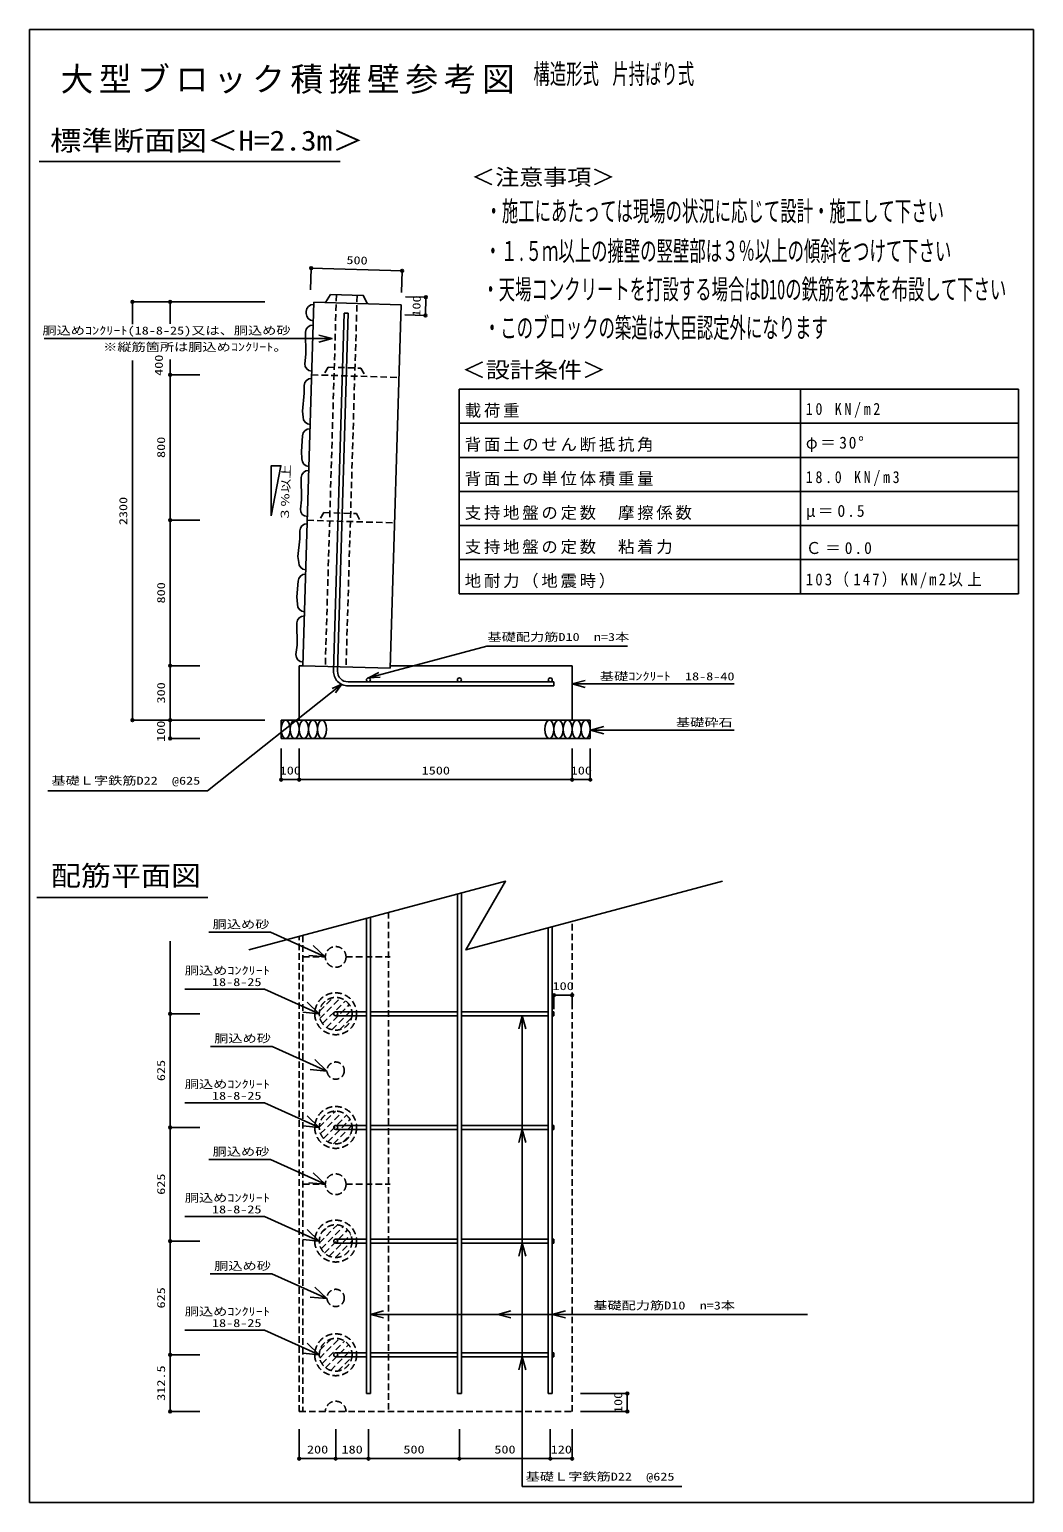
# Model space of a CAD drawing. Units: millimetres, scale not verified. Extents: x -8614 to 8906, y -8271 to 8409.
# Drawn here: x -2614 to 2906, y 309 to 8409 of the extents above; entities that cross this region are included whole.
import ezdxf
from ezdxf.enums import TextEntityAlignment as Align

# ---------------------------------------------------------------- set-up
doc = ezdxf.new("R2010")
doc.units = ezdxf.units.MM
doc.header["$LTSCALE"] = 30
doc.header["$PDMODE"] = 32
doc.header["$PDSIZE"] = 15
doc.linetypes.add('DASHED1', pattern=[1.8, 1.2, -0.6])
for name, color, linetype in [('0-1', 3, 'DASHED1'), ('0-2', 2, 'Continuous'), ('0-3', 7, 'Continuous'), ('F-0', 7, 'Continuous')]:
    doc.layers.add(name, color=color, linetype=linetype)
doc.styles.add('ＭＳ ゴシック', font='')
doc.styles.get('ＭＳ ゴシック').set_extended_font_data('MS Gothic')

msp = doc.modelspace()

# ---------------------------------------------------------------- linework, layer by layer
at = {"layer": '0-1', "linetype": 'Continuous'}
for p, q in [((-1050.41, 6909.24), (-1110.38, 4910.14)), ((-1050.41, 6909.24), (-570.62, 6894.85)), ((-959.1, 6951.53), (-985.43, 6907.29)), ((-570.62, 6894.85), (-630.59, 4895.75)), ((-1091.97, 6857.86), (-1092.3, 6846.91)), ((-1130.38, 4610.14), (-1130.38, 4910.14)), ((-1130.38, 4910.14), (-1110.38, 4910.14)), ((-1110.38, 4910.14), (-630.59, 4895.75)), ((-630.16, 4910.14), (369.62, 4910.14)), ((369.62, 4610.14), (369.62, 4910.14)), ((-1230.38, 4510.14), (-1230.38, 4610.14)), ((-1230.38, 4610.14), (469.62, 4610.14)), ((469.62, 4510.14), (469.62, 4610.14)), ((-1230.38, 4510.14), (469.62, 4510.14))]:
    msp.add_line(p, q, dxfattribs=at)
at = {"layer": '0-1'}
for p, q in [((-926.12, 6950.54), (-987.44, 4906.45)), ((-812.16, 6947.12), (-873.48, 4903.04)), ((-1062.4, 6509.42), (-582.62, 6495.03)), ((-971.09, 6551.71), (-997.43, 6507.47)), ((-971.09, 6551.71), (-791.17, 6546.31)), ((-791.17, 6546.31), (-767.53, 6500.57)), ((-995.08, 5752.07), (-1021.42, 5707.83)), ((-1086.39, 5709.78), (-606.6, 5695.39)), ((-639.38, 3555.22), (-639.38, 808.52)), ((369.62, 808.52), (369.62, 3503.54)), ((-1130.38, 808.52), (-1130.38, 3421.24)), ((-1110.38, 3426.6), (-1110.38, 808.52)), ((-1110.38, 3308.52), (-987.38, 3308.52)), ((-873.38, 3308.52), (-630.38, 3308.52)), ((-1019.24, 3010.3), (-944.67, 3084.88)), ((-1016.67, 2970.44), (-904.81, 3082.31)), ((-1002.51, 2942.18), (-876.55, 3068.14)), ((-980.8, 2921.46), (-855.83, 3046.43)), ((-951.34, 2908.49), (-842.86, 3016.98)), ((-908.76, 2908.65), (-843.02, 2974.39)), ((-1020.36, 2372.78), (-932.15, 2461)), ((-1013.71, 2337.01), (-896.37, 2454.35)), ((-997.37, 2310.92), (-870.28, 2438.01)), ((-973.73, 2292.14), (-851.51, 2414.36)), ((-941.71, 2281.73), (-841.1, 2382.34)), ((-890.85, 2290.16), (-849.53, 2331.49)), ((-1110.38, 2058.52), (-987.38, 2058.52)), ((-873.38, 2058.52), (-630.38, 2058.52)), ((-1019.91, 1736.84), (-921.2, 1835.55)), ((-1010.09, 1704.23), (-888.6, 1825.73)), ((-1008.54, 1790.63), (-975, 1824.18)), ((-991.73, 1680.17), (-864.53, 1807.37)), ((-966.07, 1663.4), (-847.76, 1781.71)), ((-931.03, 1656.02), (-840.38, 1746.66)), ((-1018.35, 1102), (-911.37, 1208.99)), ((-1016.87, 1145.91), (-955.27, 1207.51)), ((-1005.89, 1072.04), (-881.4, 1196.52)), ((-985.57, 1049.93), (-859.29, 1176.21)), ((-957.78, 1035.29), (-844.65, 1148.42)), ((-918.9, 1031.75), (-841.12, 1109.53)), ((-1130.38, 808.52), (369.62, 808.52))]:
    msp.add_line(p, q, dxfattribs=at)
at = {"layer": '0-1', "linetype": 'Continuous'}
for points in [[(-959.1, 6951.53), (-779.18, 6946.13), (-755.54, 6900.39)], [(-1095.37, 6744.33), (-1094.18, 6622.48), (-1100.59, 6570.59)], [(-1104.17, 6450.99), (-1102.87, 6407.71), (-1113.67, 6309.36), (-1109.38, 6277.42)], [(-1112.48, 6174.16), (-1119.17, 6088.63), (-1116.29, 6047.28)], [(-1119.36, 5944.69), (-1118.17, 5822.84), (-1124.57, 5770.95)], [(-1128.16, 5651.35), (-1126.86, 5608.07), (-1137.66, 5509.72), (-1133.37, 5477.79)], [(-1136.47, 5374.52), (-1143.16, 5288.99), (-1140.27, 5247.64)], [(-1143.35, 5145.05), (-1142.16, 5023.2), (-1148.56, 4971.31)], [(-1407.41, 3347.01), (3.78, 3725.14), (-214.53, 3347.01), (1196.66, 3725.14)]]:
    msp.add_lwpolyline(points, dxfattribs=at)
at = {"layer": '0-1', "color": 7, "linetype": 'Continuous'}
msp.add_lwpolyline([(-1284.56, 5733.43), (-1284.56, 6009.24), (-1231.21, 6009.24)], close=True, dxfattribs=at)
at = {"layer": '0-1'}
msp.add_lwpolyline([(-995.08, 5752.07), (-815.16, 5746.67), (-791.52, 5700.94)], dxfattribs=at)
for centre, radius in [((-930.38, 3308.52), 57), ((-930.38, 2996.02), 115), ((-930.38, 2996.02), 90), ((-930.38, 2683.52), 47.5), ((-930.38, 2371.02), 115), ((-930.38, 2371.02), 90), ((-930.38, 2058.52), 57), ((-930.38, 1746.02), 115), ((-930.38, 1746.02), 90), ((-930.38, 1433.52), 47.5), ((-930.38, 1121.02), 115), ((-930.38, 1121.02), 90)]:
    msp.add_circle(centre, radius, dxfattribs=at)
at = {"layer": '0-1', "linetype": 'Continuous'}
for centre, start, end in [((-1051.99, 6856.66), 88.28164, 178.28164), ((-1052.32, 6845.71), 178.28164, 268.28164), ((-1055.39, 6743.13), 88.28164, 178.28164), ((-1060.6, 6569.39), 178.28164, 268.28164), ((-1064.19, 6449.79), 88.28164, 178.28164), ((-1069.4, 6276.22), 178.28164, 268.28164), ((-1072.5, 6172.96), 88.28164, 178.28164), ((-1076.3, 6046.08), 178.28164, 268.28164), ((-1079.38, 5943.49), 88.28164, 178.28164), ((-1084.59, 5769.75), 178.28164, 268.28164), ((-1088.18, 5650.15), 88.28164, 178.28164), ((-1093.39, 5476.59), 178.28164, 268.28164), ((-1096.49, 5373.32), 88.28164, 178.28164), ((-1100.29, 5246.44), 178.28164, 268.28164), ((-1103.37, 5143.85), 88.28164, 178.28164), ((-1108.58, 4970.11), 178.28164, 268.28164)]:
    msp.add_arc(centre, 40, start, end, dxfattribs=at)
at = {"layer": '0-1'}
msp.add_arc((-930.38, 808.52), 57, 0, 180, dxfattribs=at)
at = {"layer": '0-1', "linetype": 'Continuous'}
for centre in [(-1205.38, 4560.14), (-1155.38, 4560.14), (-1105.38, 4560.14), (-1055.38, 4560.14), (-1005.38, 4560.14), (244.62, 4560.14), (294.62, 4560.14), (344.62, 4560.14), (394.62, 4560.14), (444.62, 4560.14)]:
    msp.add_ellipse(centre, major_axis=(0, 50), ratio=0.5, dxfattribs=at)
at = {"layer": '0-2'}
for p, q in [((-883.13, 6849.2), (-942.16, 4881.54)), ((-920.17, 4880.88), (-861.14, 6848.54)), ((-883.13, 6849.2), (-861.14, 6848.54)), ((-862.2, 4821.14), (269.62, 4821.14)), ((-862.2, 4799.14), (269.62, 4799.14)), ((269.62, 4821.14), (269.62, 4799.14)), ((-261.38, 908.52), (-261.38, 3654.09)), ((-239.38, 908.52), (-239.38, 3659.99)), ((-761.38, 908.52), (-761.38, 3522.53)), ((238.62, 908.52), (238.62, 3468.44)), ((260.62, 908.52), (260.62, 3474.33)), ((-930.38, 3007.02), (-761.38, 3007.02)), ((-739.38, 3007.02), (-261.38, 3007.02)), ((-239.38, 3007.02), (238.62, 3007.02)), ((260.62, 3007.02), (269.62, 3007.02)), ((269.62, 2985.02), (269.62, 3007.02)), ((-930.38, 2985.02), (-761.38, 2985.02)), ((-739.38, 2985.02), (-261.38, 2985.02)), ((-239.38, 2985.02), (238.62, 2985.02)), ((260.62, 2985.02), (269.62, 2985.02)), ((-930.38, 2382.02), (-761.38, 2382.02)), ((-930.38, 2360.02), (-761.38, 2360.02)), ((-739.38, 2382.02), (-261.38, 2382.02)), ((-739.38, 2360.02), (-261.38, 2360.02)), ((-239.38, 2382.02), (238.62, 2382.02)), ((-239.38, 2360.02), (238.62, 2360.02)), ((260.62, 2382.02), (269.62, 2382.02)), ((260.62, 2360.02), (269.62, 2360.02)), ((269.62, 2360.02), (269.62, 2382.02)), ((-930.38, 1757.02), (-761.38, 1757.02)), ((-930.38, 1735.02), (-761.38, 1735.02)), ((-739.38, 1757.02), (-261.38, 1757.02)), ((-739.38, 1735.02), (-261.38, 1735.02)), ((-239.38, 1757.02), (238.62, 1757.02)), ((-239.38, 1735.02), (238.62, 1735.02)), ((260.62, 1757.02), (269.62, 1757.02)), ((260.62, 1735.02), (269.62, 1735.02)), ((269.62, 1735.02), (269.62, 1757.02)), ((-930.38, 1132.02), (-761.38, 1132.02)), ((-930.38, 1110.02), (-761.38, 1110.02)), ((-739.38, 1132.02), (-261.38, 1132.02)), ((-739.38, 1110.02), (-261.38, 1110.02)), ((-239.38, 1132.02), (238.62, 1132.02)), ((-239.38, 1110.02), (238.62, 1110.02)), ((260.62, 1132.02), (269.62, 1132.02)), ((260.62, 1110.02), (269.62, 1110.02)), ((269.62, 1110.02), (269.62, 1132.02)), ((-261.38, 908.52), (-239.38, 908.52)), ((238.62, 908.52), (260.62, 908.52))]:
    msp.add_line(p, q, dxfattribs=at)
msp.add_lwpolyline([(-761.38, 908.52), (-739.38, 908.52), (-739.38, 3528.42)], dxfattribs=at)
for centre in [(-750.38, 4832.14), (-250.38, 4832.14), (249.62, 4832.14), (-930.38, 2996.02), (-930.38, 2371.02), (-930.38, 1746.02), (-930.38, 1121.02)]:
    msp.add_circle(centre, 11, dxfattribs=at)
for radius in [80, 58]:
    msp.add_arc((-862.2, 4879.14), radius, 178.28164, 270, dxfattribs=at)
at = {"layer": '0-3', "color": 2}
for p, q in [((-2560.12, 7682.63), (-905.74, 7682.63)), ((-2573.25, 3635.87), (-1632.62, 3635.87))]:
    msp.add_line(p, q, dxfattribs=at)
at = {"layer": '0-3'}
for p, q in [((-1064.8, 7096.53), (-1068.36, 6977.57)), ((-565.02, 7081.54), (-1064.8, 7096.53)), ((-565.02, 7081.54), (-568.59, 6962.58)), ((-2048.1, 6910.14), (-1320.62, 6910.14)), ((-2048.1, 6788.74), (-2048.1, 6910.14)), ((-1840.13, 6910.14), (-1677.82, 6910.14)), ((-1840.13, 6790.32), (-1840.13, 6910.14)), ((-434.22, 6935.78), (-547.2, 6939.17)), ((-434.22, 6935.78), (-437.22, 6835.82)), ((-437.22, 6835.82), (-550.2, 6839.21)), ((-950.02, 6708.55), (-1022.46, 6689.14)), ((-2048.1, 4610.14), (-2048.1, 6589.05)), ((-1840.13, 6510.14), (-1840.13, 6593.77)), ((-1840.13, 5710.14), (-1840.13, 6510.14)), ((-1840.13, 6510.14), (-1677.82, 6510.14)), ((-1840.13, 5710.14), (-1677.82, 5710.14)), ((-1840.13, 4510.14), (-1840.13, 5710.14)), ((-750.38, 4843.14), (-99.72, 5017.49)), ((-99.72, 5017.49), (673.1, 5017.49)), ((-1840.13, 4910.14), (-1677.82, 4910.14)), ((-750.38, 4843.14), (-693.26, 4872.28)), ((-895.87, 4807.71), (-1634.31, 4222.8)), ((-895.87, 4807.71), (-949.58, 4784.04)), ((-895.87, 4807.71), (-931.2, 4760.84)), ((-750.38, 4843.14), (-686.35, 4846.47)), ((369.62, 4810.14), (442.07, 4829.55)), ((369.62, 4810.14), (442.07, 4790.73)), ((369.62, 4810.14), (1259.7, 4810.14)), ((-2048.1, 4610.14), (-1320.62, 4610.14)), ((471.22, 4555.47), (543.67, 4574.88)), ((471.22, 4555.47), (543.67, 4536.06)), ((471.22, 4555.47), (1259.7, 4555.47)), ((-1840.13, 4510.14), (-1677.82, 4510.14)), ((-1230.38, 4283.49), (-1230.38, 4455.49)), ((-1130.38, 4283.49), (-1130.38, 4455.49)), ((369.62, 4283.49), (369.62, 4455.49)), ((469.62, 4283.49), (469.62, 4455.49)), ((-2512.03, 4222.8), (-1634.31, 4222.8)), ((-1230.38, 4283.49), (469.62, 4283.49)), ((-1288.92, 3444.41), (-1628.02, 3444.41)), ((-1840.13, 3394.48), (-1840.13, 808.52)), ((-987.38, 3308.52), (-1078.8, 3316.77)), ((-1759.92, 3131.91), (-1321.92, 3131.91)), ((-1321.92, 3131.91), (-1020.38, 2996.02)), ((269.62, 3098.15), (369.62, 3098.15)), ((269.62, 3098.15), (269.62, 3020.92)), ((369.62, 3098.15), (369.62, 3020.92)), ((-1020.38, 2996.02), (-1111.8, 3004.27)), ((-1020.38, 2996.02), (-1087.11, 3059.04)), ((-1840.13, 2996.02), (-1677.82, 2996.02)), ((95.16, 2985.02), (75.75, 2912.57)), ((-1280.33, 2816.81), (-1619.43, 2816.81)), ((-1280.33, 2816.81), (-978.79, 2680.91)), ((-978.79, 2680.91), (-1070.21, 2689.16)), ((-978.79, 2680.91), (-1045.52, 2743.93)), ((-1759.92, 2506.91), (-1321.92, 2506.91)), ((-1840.13, 2371.02), (-1677.82, 2371.02)), ((-1020.38, 2371.02), (-1111.8, 2379.27)), ((95.16, 2360.02), (75.75, 2287.57)), ((95.16, 2360.02), (114.57, 2287.57)), ((-1288.92, 2194.41), (-1628.02, 2194.41)), ((-987.38, 2058.52), (-1078.8, 2066.77)), ((-1840.13, 1746.02), (-1677.82, 1746.02)), ((-1020.38, 1746.02), (-1111.8, 1754.27)), ((95.16, 1735.02), (75.75, 1662.57)), ((95.16, 1735.02), (114.57, 1662.57)), ((-1280.46, 1565.76), (-1619.55, 1565.76)), ((-978.91, 1429.86), (-1070.33, 1438.11)), ((-739.38, 1342.68), (-666.94, 1362.09)), ((-739.38, 1342.68), (1663.81, 1342.68)), ((-739.38, 1342.68), (-666.94, 1323.27)), ((-39.38, 1342.68), (33.06, 1362.09)), ((-39.38, 1342.68), (33.06, 1323.27)), ((260.62, 1342.68), (333.06, 1362.09)), ((260.62, 1342.68), (333.06, 1323.27)), ((-1840.13, 1121.02), (-1677.82, 1121.02)), ((-1020.38, 1121.02), (-1111.8, 1129.27)), ((95.16, 1110.02), (75.75, 1037.57)), ((95.16, 1110.02), (114.57, 1037.57)), ((672.95, 908.52), (415.85, 908.52)), ((672.95, 808.52), (672.95, 908.52)), ((-1840.13, 808.52), (-1677.82, 808.52)), ((672.95, 808.52), (415.85, 808.52)), ((-1130.38, 549.92), (-1130.38, 712.29)), ((-930.38, 549.92), (-930.38, 712.29)), ((-750.38, 549.92), (-750.38, 712.29)), ((-250.38, 549.92), (-250.38, 712.29)), ((249.62, 549.92), (249.62, 712.29)), ((369.62, 549.92), (369.62, 712.29)), ((-1130.38, 549.92), (369.62, 549.92)), ((95.16, 395.93), (972.87, 395.93))]:
    msp.add_line(p, q, dxfattribs=at)
for points in [[(-2532.53, 6708.55), (-950.02, 6708.55), (-1022.46, 6727.97)], [(-1288.92, 3444.41), (-987.38, 3308.52), (-1054.11, 3371.54)], [(95.16, 395.93), (95.16, 2985.02), (114.57, 2912.57)], [(-1321.92, 2506.91), (-1020.38, 2371.02), (-1087.11, 2434.04)], [(-1288.92, 2194.41), (-987.38, 2058.52), (-1054.11, 2121.54)], [(-1759.92, 1881.91), (-1321.92, 1881.91), (-1020.38, 1746.02), (-1087.11, 1809.04)], [(-1280.46, 1565.76), (-978.91, 1429.86), (-1045.64, 1492.88)], [(-1759.92, 1256.91), (-1321.92, 1256.91), (-1020.38, 1121.02), (-1087.11, 1184.04)]]:
    msp.add_lwpolyline(points, dxfattribs=at)
for p in [(-1064.8, 7096.53), (-565.02, 7081.54), (-2048.1, 6910.14), (-1840.13, 6910.14), (-1840.13, 6910.14), (-434.22, 6935.78), (-437.22, 6835.82), (-1840.13, 6510.14), (-1840.13, 5710.14), (-1840.13, 4910.14), (-2048.1, 4610.14), (-1840.13, 4610.14), (-1840.13, 4510.14), (-1230.38, 4283.49), (-1130.38, 4283.49), (369.62, 4283.49), (469.62, 4283.49), (269.62, 3098.15), (369.62, 3098.15), (-1840.13, 2996.02), (-1840.13, 2371.02), (-1840.13, 1746.02), (-1840.13, 1121.02), (672.95, 908.52), (-1840.13, 808.52), (672.95, 808.52), (-1130.38, 549.92), (-930.38, 549.92), (-750.38, 549.92), (-250.38, 549.92), (249.62, 549.92), (369.62, 549.92)]:
    msp.add_point(p, dxfattribs=at)
at = {"layer": 'F-0', "color": 2}
for p, q in [((-2613.8, 8408.52), (-2613.8, 308.52)), ((2906.2, 8408.52), (-2613.8, 8408.52)), ((2906.2, 8408.52), (2906.2, 308.52)), ((-2613.8, 308.52), (2906.2, 308.52))]:
    msp.add_line(p, q, dxfattribs=at)
at = {"layer": 'F-0'}
for p, q in [((-250.58, 5305.69), (-250.58, 6430.69)), ((-250.58, 6430.69), (2824.42, 6430.69)), ((1624.42, 5305.69), (1624.42, 6430.69)), ((2824.42, 5305.69), (2824.42, 6430.69)), ((-250.58, 6243.19), (2824.42, 6243.19)), ((-250.58, 6055.69), (2824.42, 6055.69)), ((-250.58, 5868.19), (2824.42, 5868.19)), ((-250.58, 5680.69), (2824.42, 5680.69)), ((-250.58, 5493.19), (2824.42, 5493.19)), ((-250.58, 5305.69), (2824.42, 5305.69))]:
    msp.add_line(p, q, dxfattribs=at)

# ---------------------------------------------------------------- texts
at = {"layer": '0-3', "color": 3, "style": 'ＭＳ ゴシック'}
for s, width, p in [('標準断面図＜H=2.3m＞', 1.15, (-2500.73, 7709.62)), ('配筋平面図', 1.1, (-2495.96, 3667.26))]:
    msp.add_text(s, height=110, dxfattribs=dict(at, width=width)).set_placement(p, align=Align.BOTTOM_LEFT)
at = {"layer": '0-3', "style": 'ＭＳ ゴシック', "width": 1.3}
for s, rotation, p in [('500', 358.282, (-872.18, 7105.76)), ('100', 88.282, (-452.45, 6828.53)), ('400', 90, (-1867.44, 6503.66)), ('800', 90, (-1855.13, 6052.39)), ('３％以上', 88.282, (-1175.03, 5703.49)), ('2300', 90, (-2063.1, 5682.89)), ('800', 90, (-1855.13, 5252.39)), ('300', 90, (-1855.13, 4702.39)), ('100', 90, (-1855.97, 4491.12)), ('625', 90, (-1855.13, 2625.77)), ('625', 90, (-1855.13, 2000.77)), ('625', 90, (-1855.13, 1375.77)), ('312.5', 90, (-1855.13, 868.02)), ('100', 90, (657.95, 800.77))]:
    msp.add_text(s, height=43.99, rotation=rotation, dxfattribs=at).set_placement(p, align=Align.BOTTOM_LEFT)
for s, p in [('胴込めｺﾝｸﾘｰﾄ(18-8-25)又は、胴込め砂', (-2542.49, 6717.67)), ('※縦筋箇所は胴込めｺﾝｸﾘｰﾄ。', (-2208.86, 6627.07)), ('基礎配力筋D10\u3000n=3本', (-95.81, 5032.78)), ('基礎ｺﾝｸﾘｰﾄ\u300018-8-40', (521.89, 4816.44)), ('基礎砕石', (940.25, 4562.86)), ('基礎Ｌ字鉄筋D22\u3000@625', (-2493.25, 4242.68)), ('100', (-1238.13, 4298.49)), ('1500', (-457.63, 4298.49)), ('100', (361.87, 4298.49)), ('胴込め砂', (-1606.79, 3452.77)), ('胴込めｺﾝｸﾘｰﾄ', (-1759.87, 3198.53)), ('18-8-25', (-1610.43, 3135.26)), ('100', (261.87, 3113.15)), ('胴込め砂', (-1598.2, 2825.17)), ('胴込めｺﾝｸﾘｰﾄ', (-1759.87, 2573.53)), ('18-8-25', (-1610.43, 2510.26)), ('胴込め砂', (-1606.79, 2202.77)), ('胴込めｺﾝｸﾘｰﾄ', (-1759.87, 1948.53)), ('18-8-25', (-1610.43, 1885.26)), ('胴込め砂', (-1598.32, 1574.12)), ('胴込めｺﾝｸﾘｰﾄ', (-1759.87, 1323.53)), ('基礎配力筋D10\u3000n=3本', (485.68, 1356.87)), ('18-8-25', (-1610.43, 1260.26)), ('200', (-1088.13, 564.92)), ('180', (-898.13, 564.92)), ('500', (-558.13, 564.92)), ('500', (-58.13, 564.92)), ('120', (251.87, 564.92)), ('基礎Ｌ字鉄筋D22\u3000@625', (113.94, 415.81))]:
    msp.add_text(s, height=43.99, dxfattribs=at).set_placement(p, align=Align.BOTTOM_LEFT)
at = {"layer": 'F-0', "style": 'ＭＳ ゴシック', "width": 0.6}
for s, p in [('構造形式', (156.9, 8076.13)), ('片持ばり式', (590.61, 8076.13)), ('・施工にあたっては現場の状況に応じて設計・施工して下さい', (-106.77, 7321.61)), ('・１.５ｍ以上の擁壁の竪壁部は３％以上の傾斜をつけて下さい', (-111.23, 7102.77)), ('・天場コンクリートを打設する場合はD10の鉄筋を3本を布設して下さい', (-123.9, 6891.65)), ('・このブロックの築造は大臣認定外になります', (-115.45, 6680.52))]:
    msp.add_text(s, height=110, dxfattribs=at).set_placement(p, align=Align.BOTTOM_LEFT)
at = {"layer": 'F-0', "color": 2, "style": 'ＭＳ ゴシック', "width": 1.1}
for s, p in [('＜注意事項＞', (-185.63, 7526.26)), ('＜設計条件＞', (-236.67, 6466.15))]:
    msp.add_text(s, height=87.98, dxfattribs=at).set_placement(p, align=Align.BOTTOM_LEFT)
at = {"layer": 'F-0', "color": 3, "insert": (-2443.02, 8054.1), "char_height": 132, "attachment_point": 7, "style": 'ＭＳ ゴシック'}
msp.add_mtext('\\T1.17;大型ブロック積擁壁参考図', dxfattribs=at)
at = {"layer": 'F-0', "char_height": 65.98, "attachment_point": 7, "style": 'ＭＳ ゴシック'}
for s, insert in [('\\T1.17;載荷重', (-220.58, 6273.19)), ('\\T1.39;\\W0.85;10\\~KN/m2', (1654.42, 6273.19)), ('\\T1.17;背面土のせん断抵抗角', (-220.58, 6085.69)), ('\\T1.22;\\W0.95;φ＝30°', (1654.42, 6085.69)), ('\\T1.17;背面土の単位体積重量', (-220.58, 5898.19)), ('\\T1.39;\\W0.85;18.0\\~KN/m3', (1654.42, 5898.19)), ('\\T1.17;支持地盤の定数\u3000摩擦係数', (-220.58, 5710.69)), ('\\T1.25;\\W0.95;μ＝0.5', (1654.42, 5710.69)), ('\\T1.17;支持地盤の定数\u3000粘着力', (-220.58, 5523.19)), ('\\T1.25;\\W0.95;Ｃ＝0.0', (1654.42, 5523.19)), ('\\T1.29;\\W0.9;103（147）KN/m2以上', (1654.42, 5335.69)), ('\\T1.17;地耐力（地震時）', (-220.58, 5335.69))]:
    msp.add_mtext(s, dxfattribs=dict(at, insert=insert))

doc.saveas('drawing.dxf')
